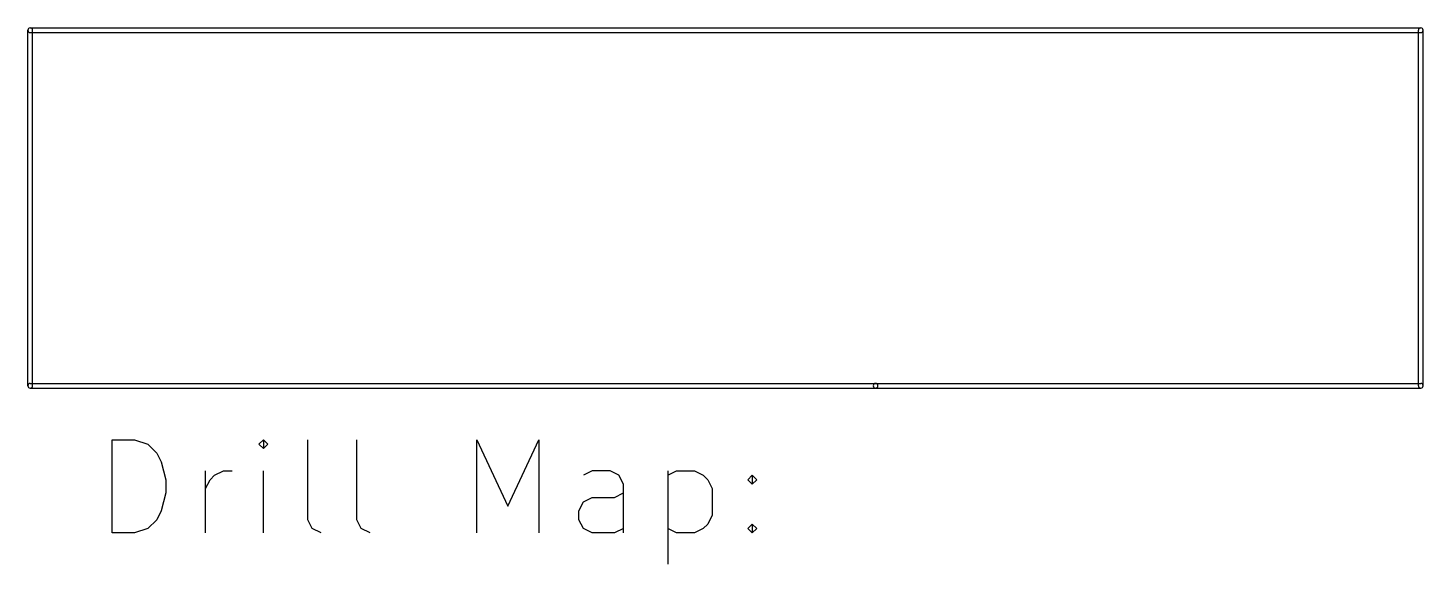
# Model space of a CAD drawing. Extents: x 139.6 to 184.5, y -114.4 to -97.2.
import ezdxf

# ---------------------------------------------------------------- set-up
doc = ezdxf.new("R2010")
doc.units = 0
doc.header["$MEASUREMENT"] = 0
doc.layers.add('BLACK', color=7, linetype='CONTINUOUS')

msp = doc.modelspace()

# ---------------------------------------------------------------- linework, layer by layer
at = {"layer": 'Black'}
for p, q in [((139.625, -108.712), (139.625, -97.282)), ((139.7, -97.207), (184.404, -97.207)), ((139.775, -108.712), (139.775, -97.282)), ((184.329, -108.712), (184.329, -97.282)), ((184.479, -108.712), (184.479, -97.282)), ((139.7, -97.357), (184.404, -97.357)), ((139.7, -108.637), (166.878, -108.637)), ((139.7, -108.787), (166.878, -108.787)), ((166.878, -108.637), (184.404, -108.637)), ((166.878, -108.787), (184.404, -108.787)), ((142.339, -113.444), (142.339, -110.444)), ((142.339, -110.444), (143.054, -110.444)), ((143.054, -110.444), (143.482, -110.587)), ((143.482, -110.587), (143.768, -110.873)), ((147.196, -110.444), (147.054, -110.587)), ((147.054, -110.587), (147.196, -110.73)), ((147.339, -110.587), (147.196, -110.444)), ((147.196, -110.444), (147.196, -110.73)), ((147.196, -110.73), (147.339, -110.587)), ((148.625, -113.016), (148.625, -110.444)), ((150.196, -113.016), (150.196, -110.444)), ((154.054, -113.444), (154.054, -110.444)), ((154.054, -110.444), (155.054, -112.587)), ((155.054, -112.587), (156.054, -110.444)), ((156.054, -110.444), (156.054, -113.444)), ((143.768, -110.873), (143.911, -111.158)), ((143.911, -111.158), (144.054, -111.73)), ((145.339, -113.444), (145.339, -111.444)), ((145.482, -111.73), (145.625, -111.587)), ((145.625, -111.587), (145.911, -111.444)), ((145.911, -111.444), (146.196, -111.444)), ((147.196, -113.444), (147.196, -111.444)), ((157.768, -111.444), (157.482, -111.587)), ((158.339, -111.444), (157.768, -111.444)), ((158.625, -111.587), (158.339, -111.444)), ((158.768, -111.873), (158.625, -111.587)), ((160.196, -111.444), (160.196, -114.444)), ((160.196, -111.587), (160.482, -111.444)), ((160.482, -111.444), (161.054, -111.444)), ((161.054, -111.444), (161.339, -111.587)), ((161.339, -111.587), (161.482, -111.73)), ((162.768, -111.73), (162.911, -111.587)), ((162.911, -111.587), (163.054, -111.73)), ((162.911, -111.587), (162.911, -111.873)), ((144.054, -111.73), (144.054, -112.158)), ((145.339, -112.016), (145.482, -111.73)), ((158.768, -113.444), (158.768, -111.873)), ((161.482, -111.73), (161.625, -112.016)), ((161.625, -112.016), (161.625, -112.873)), ((162.911, -111.873), (162.768, -111.73)), ((163.054, -111.73), (162.911, -111.873)), ((144.054, -112.158), (143.911, -112.73)), ((157.339, -112.73), (157.482, -112.444)), ((157.482, -112.444), (157.768, -112.301)), ((157.768, -112.301), (158.482, -112.301)), ((158.482, -112.301), (158.768, -112.158)), ((143.768, -113.016), (143.482, -113.301)), ((143.911, -112.73), (143.768, -113.016)), ((148.768, -113.301), (148.625, -113.016)), ((150.339, -113.301), (150.196, -113.016)), ((157.339, -113.016), (157.339, -112.73)), ((157.482, -113.301), (157.339, -113.016)), ((161.625, -112.873), (161.482, -113.158)), ((143.054, -113.444), (142.339, -113.444)), ((143.482, -113.301), (143.054, -113.444)), ((149.054, -113.444), (148.768, -113.301)), ((150.625, -113.444), (150.339, -113.301)), ((157.768, -113.444), (157.482, -113.301)), ((158.482, -113.444), (157.768, -113.444)), ((158.768, -113.301), (158.482, -113.444)), ((160.482, -113.444), (160.196, -113.301)), ((161.054, -113.444), (160.482, -113.444)), ((161.339, -113.301), (161.054, -113.444)), ((161.482, -113.158), (161.339, -113.301)), ((162.768, -113.301), (162.911, -113.158)), ((162.911, -113.444), (162.768, -113.301)), ((162.911, -113.158), (163.054, -113.301)), ((162.911, -113.158), (162.911, -113.444)), ((163.054, -113.301), (162.911, -113.444))]:
    msp.add_line(p, q, dxfattribs=at)
for centre, start, end in [((139.7, -97.282), 360, 540), ((139.7, -97.282), 90, 270), ((184.404, -97.282), 360, 540), ((184.404, -97.282), 270, 450), ((139.7, -108.712), 90, 270), ((139.7, -108.712), 180, 360), ((166.878, -108.712), 90, 270), ((166.878, -108.712), 270, 450), ((184.404, -108.712), 180, 360), ((184.404, -108.712), 270, 450)]:
    msp.add_arc(centre, 0.075, start, end, dxfattribs=at)

doc.saveas('drawing.dxf')
